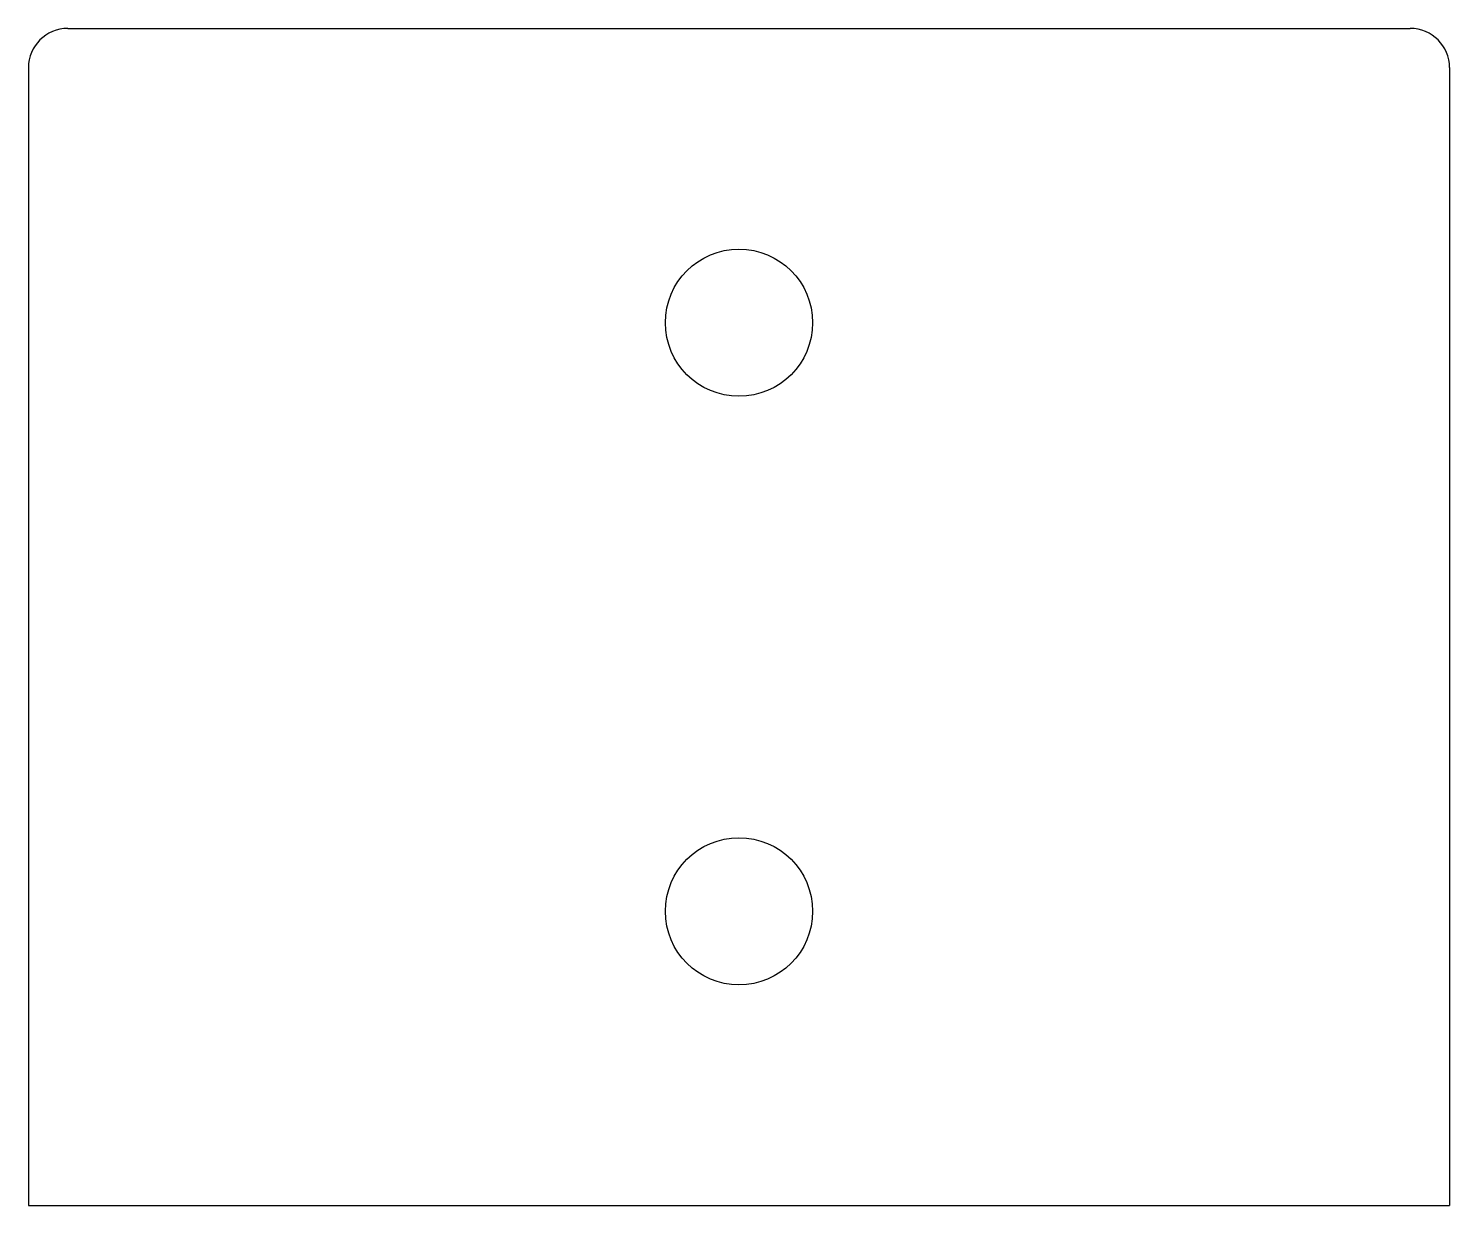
# Model space of a CAD drawing. Header units: millimetres. Extents: x -36.2 to 36.2, y 0 to 60.
import ezdxf

# ---------------------------------------------------------------- set-up
doc = ezdxf.new("R2010")
doc.units = ezdxf.units.MM

msp = doc.modelspace()

# ---------------------------------------------------------------- linework, layer by layer
at = {"color": 7, "linetype": 'Continuous', "lineweight": 25}
for p, q in [((-34.196, 60), (34.196, 60)), ((-36.196, 58), (-36.196, 0)), ((36.196, 58), (36.196, 0)), ((-36.196, 0), (36.196, 0))]:
    msp.add_line(p, q, dxfattribs=at)
for centre in [(0, 45), (0, 15)]:
    msp.add_circle(centre, 3.75, dxfattribs=at)
for centre, start, end in [((-34.196, 58), 90, 180), ((34.196, 58), 0, 90)]:
    msp.add_arc(centre, 2, start, end, dxfattribs=at)

doc.saveas('drawing.dxf')
